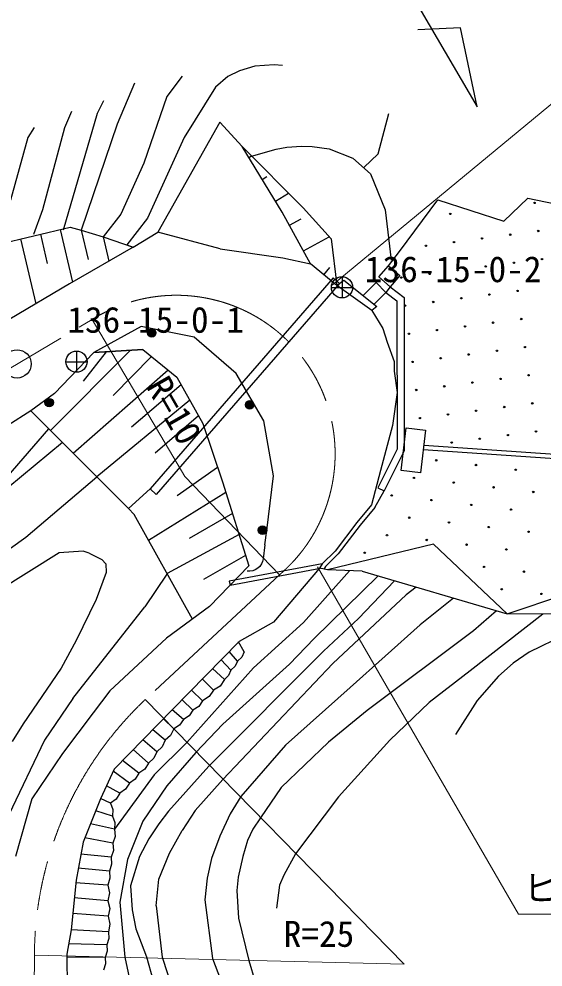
# Model space of a CAD drawing. Units: millimetres, scale not verified. Extents: x 40000 to 680000, y 20000 to 380000.
# Drawn here: x 261246 to 298233, y 278752 to 345635 of the extents above; entities that cross this region are included whole.
import ezdxf
from ezdxf.enums import TextEntityAlignment as Align

# ---------------------------------------------------------------- set-up
doc = ezdxf.new("R2010")
doc.units = ezdxf.units.MM
doc.header["$LTSCALE"] = 1000
doc.linetypes.add('CHAIN', pattern=[18.5, 12, -1.5, 3.5, -1.5])
for name, color, linetype, lineweight in [('M-BGD', 7, 'Continuous', 25), ('M-BMK', 2, 'CHAIN', 13), ('M-BMK-SRVR', 3, 'Continuous', 25), ('M-STR-HTXT', 7, 'Continuous', 13)]:
    doc.layers.add(name, color=color, linetype=linetype, lineweight=lineweight)
doc.styles.add('ＭＳ ゴシック', font='')
doc.styles.get('ＭＳ ゴシック').set_extended_font_data('MS Gothic')

msp = doc.modelspace()

# ---------------------------------------------------------------- linework, layer by layer
at = {"layer": 'M-BGD'}
for p, q in [((276817, 341966), (275996, 341569)), ((277897, 342296), (276817, 341966)), ((279248, 342391), (277897, 342296)), ((279846, 342347), (279248, 342391)), ((269408, 341108), (268167, 338221)), ((272769, 341598), (271680, 340164)), ((275996, 341569), (275114, 340829)), ((275114, 340829), (272901, 337279)), ((267204, 339851), (266757, 338971)), ((271680, 340164), (270057, 335468)), ((264965, 339100), (264450, 337961)), ((266757, 338971), (264362, 330741)), ((286597, 336126), (287360, 338963)), ((262328, 337983), (261868, 337271)), ((264450, 337961), (262904, 332167)), ((268167, 338221), (265635, 330745)), ((275432, 338345), (271051, 330589)), ((277004, 336626), (275432, 338345)), ((261868, 337271), (260649, 332857)), ((272901, 337279), (270329, 331582)), ((279828, 332003), (277004, 336626)), ((277004, 336626), (281311, 332299)), ((279828, 332003), (277004, 336626)), ((277669, 335958), (279409, 336461)), ((279409, 336461), (280163, 336598)), ((280163, 336598), (281176, 336669)), ((281176, 336669), (281942, 336638)), ((281942, 336638), (283142, 336467)), ((283142, 336467), (284800, 335819)), ((277475, 335856), (277659, 335968)), ((284800, 335819), (286065, 334720)), ((285576, 335145), (286597, 336126)), ((270057, 335468), (268441, 331874)), ((278416, 334315), (278748, 334517)), ((286065, 334720), (287093, 332160)), ((279358, 332774), (280279, 333336)), ((288096, 329241), (290807, 332879)), ((290807, 332879), (295462, 331362)), ((295462, 331362), (297148, 332997)), ((297148, 332997), (302401, 331910)), ((262904, 332167), (262262, 330424)), ((268441, 331874), (267196, 330260)), ((281829, 328353), (279828, 332003)), ((281829, 328353), (279828, 332003)), ((281311, 332299), (283270, 330116)), ((281311, 332299), (283270, 330116)), ((287093, 332160), (287510, 328625)), ((270329, 331582), (268848, 329696)), ((280328, 331091), (281160, 331546)), ((259263, 329621), (264857, 330945)), ((262759, 330448), (263249, 328378)), ((264158, 330779), (265035, 327072)), ((264857, 330945), (265635, 330745)), ((265635, 330745), (266125, 328675)), ((265635, 330745), (267196, 330260)), ((269303, 329541), (271051, 330589)), ((275441, 329430), (271051, 330589)), ((261360, 330117), (262443, 325543)), ((267196, 330260), (267600, 328556)), ((267196, 330260), (269303, 329541)), ((281329, 329266), (283141, 330259)), ((283270, 330116), (283685, 326823)), ((269305, 329542), (264823, 326949)), ((268848, 329696), (269305, 329542)), ((275441, 329430), (279858, 328773)), ((287323, 328223), (288096, 329241)), ((279858, 328773), (281829, 328353)), ((283685, 326823), (281829, 328353)), ((282757, 327588), (283189, 328113)), ((286644, 327440), (287323, 328223)), ((287323, 328223), (288126, 327526)), ((283414, 327367), (270507, 312497)), ((283414, 327367), (283867, 326974)), ((283685, 326823), (284185, 327218)), ((284185, 327218), (286510, 325361)), ((287446, 326743), (286644, 327440)), ((287446, 326743), (286644, 327440)), ((288126, 327526), (287446, 326743)), ((264823, 326949), (260596, 324452)), ((283867, 326974), (270936, 312077)), ((286149, 325074), (283685, 326823)), ((286459, 327040), (285558, 326152)), ((287141, 326347), (286459, 327040)), ((287446, 326743), (287141, 326347)), ((287446, 326743), (288426, 325991)), ((286306, 325524), (287141, 326347)), ((287141, 326347), (287926, 325744)), ((287926, 325744), (287927, 315276)), ((288426, 325991), (288427, 315158)), ((286510, 325361), (286149, 325074)), ((286149, 325074), (286930, 323789)), ((269880, 323935), (266532, 322100)), ((273622, 323188), (269880, 323935)), ((286930, 323789), (287242, 322827)), ((276581, 320635), (273622, 323188)), ((287242, 322827), (287720, 321475)), ((269127, 322264), (263467, 316597)), ((266532, 322100), (263763, 319220)), ((267397, 322155), (265788, 320075)), ((269992, 322319), (266532, 322100)), ((266532, 322100), (269992, 322319)), ((270589, 321832), (267895, 319080)), ((269992, 322319), (272382, 320373)), ((269992, 322319), (272382, 320373)), ((287720, 321475), (287730, 320799)), ((271784, 320859), (265080, 314991)), ((272382, 320373), (274229, 317103)), ((272382, 320373), (274229, 317103)), ((278525, 317291), (276581, 320635)), ((287730, 320799), (287938, 319293)), ((272690, 319828), (269192, 316833)), ((263763, 319220), (262074, 317984)), ((287938, 319293), (287599, 316949)), ((273305, 318738), (266751, 313327)), ((262074, 317984), (260469, 316964)), ((268980, 311109), (262074, 317984)), ((268980, 311109), (262074, 317984)), ((273921, 317648), (270859, 315004)), ((274229, 317103), (275601, 312980)), ((274229, 317103), (275601, 312980)), ((279222, 313411), (278525, 317291)), ((259696, 312506), (263350, 316710)), ((287599, 316949), (286768, 313771)), ((288220, 313783), (288575, 316794)), ((288575, 316794), (289936, 316633)), ((289936, 316633), (289580, 313622)), ((264316, 315745), (260456, 312559)), ((287927, 315276), (286578, 312567)), ((288427, 315158), (287026, 312345)), ((289774, 315263), (307497, 314055)), ((289809, 315561), (307497, 314355)), ((275261, 314001), (272411, 311993)), ((286768, 313771), (286127, 311369)), ((289580, 313622), (288220, 313783)), ((261731, 309075), (266751, 313327)), ((278730, 309537), (279222, 313411)), ((270507, 312497), (268980, 311109)), ((270507, 312497), (270936, 312077)), ((275601, 312980), (277481, 307049)), ((275601, 312980), (277481, 307049)), ((286357, 311176), (287026, 312345)), ((286578, 312567), (287026, 312345)), ((275836, 312238), (270394, 308851)), ((268980, 311109), (269383, 310665)), ((286127, 311369), (285080, 310122)), ((286127, 311369), (285080, 310122)), ((286357, 311176), (285315, 309935)), ((273491, 303295), (269383, 310665)), ((273491, 303295), (269383, 310665)), ((276306, 310756), (273268, 308983)), ((285080, 310122), (283559, 308092)), ((285080, 310122), (283559, 308092)), ((285315, 309935), (283785, 307894)), ((256627, 305417), (261731, 309075)), ((276776, 309273), (271695, 306517)), ((278604, 308545), (278730, 309537)), ((278604, 308545), (278478, 307553)), ((290506, 308582), (283010, 306767)), ((295692, 303665), (290506, 308582)), ((264086, 307975), (259776, 305297)), ((265775, 308093), (264086, 307975)), ((266210, 307954), (265775, 308093)), ((266210, 307954), (267089, 307507)), ((277246, 307791), (274263, 306088)), ((283559, 308092), (282642, 307199)), ((283559, 308092), (282642, 307199)), ((283785, 307894), (282882, 307014)), ((267089, 307507), (267366, 307186)), ((267366, 307186), (267408, 306595)), ((277481, 307049), (274690, 304183)), ((282638, 307191), (276086, 305968)), ((278239, 307019), (278101, 306886)), ((278361, 307185), (278239, 307019)), ((278433, 307358), (278361, 307185)), ((278478, 307553), (278433, 307358)), ((282642, 307199), (282464, 306884)), ((282882, 307014), (282771, 306818)), ((267408, 306595), (266694, 304678)), ((271692, 306464), (270125, 304154)), ((282539, 306868), (276141, 305673)), ((277531, 306681), (277360, 306687)), ((277741, 306705), (277531, 306681)), ((277921, 306777), (277741, 306705)), ((278101, 306886), (277921, 306777)), ((282464, 306884), (279219, 303076)), ((284585, 306711), (281319, 303069)), ((286592, 306346), (282077, 301935)), ((283010, 306767), (282464, 306884)), ((285461, 306680), (283010, 306767)), ((285461, 306680), (295692, 303665)), ((295692, 303665), (304509, 306649)), ((276086, 305968), (276141, 305673)), ((287752, 306005), (285204, 303341)), ((288567, 305019), (283390, 300159)), ((289282, 305554), (288567, 305019)), ((266694, 304678), (265283, 301779)), ((291922, 304776), (289565, 302882)), ((265060, 297689), (270125, 304154)), ((274690, 304183), (271664, 301941)), ((298216, 303653), (293101, 299650)), ((294953, 303882), (293329, 302467)), ((307497, 303609), (295692, 303665)), ((279219, 303076), (276779, 301723)), ((281319, 303069), (277809, 299854)), ((285204, 303341), (282734, 301046)), ((302695, 303632), (297253, 300959)), ((289565, 302882), (284612, 298462)), ((293329, 302467), (285828, 296850)), ((265283, 301779), (264231, 299838)), ((271664, 301941), (267666, 298247)), ((276779, 301723), (272094, 296923)), ((277136, 300995), (276748, 301692)), ((282077, 301935), (280337, 300115)), ((282734, 301046), (274645, 292927)), ((276673, 300340), (276088, 301015)), ((277136, 300995), (276970, 300621)), ((276209, 299685), (275507, 300420)), ((276673, 300340), (276506, 299966)), ((276970, 300621), (276673, 300340)), ((297253, 300959), (296118, 300200)), ((264231, 299838), (261534, 295915)), ((277809, 299854), (273084, 294600)), ((275746, 299030), (274913, 299811)), ((280337, 300115), (275626, 295882)), ((283390, 300159), (275644, 291979)), ((276209, 299685), (276043, 299311)), ((276506, 299966), (276209, 299685)), ((293101, 299650), (290202, 297410)), ((296118, 300200), (295079, 299279)), ((274975, 298280), (274188, 299069)), ((275746, 299030), (275435, 298578)), ((276043, 299311), (275746, 299030)), ((295079, 299279), (293587, 297562)), ((275435, 298578), (274975, 298280)), ((284612, 298462), (280057, 294409)), ((265060, 297689), (263059, 294748)), ((267666, 298247), (266489, 296685)), ((274204, 297530), (273415, 298276)), ((274664, 297828), (274204, 297530)), ((274975, 298280), (274664, 297828)), ((273526, 296872), (272756, 297601)), ((273931, 297133), (273526, 296872)), ((274204, 297530), (273931, 297133)), ((290202, 297410), (287417, 294754)), ((293587, 297562), (292057, 295163)), ((266489, 296685), (264312, 293818)), ((267954, 292714), (272094, 296923)), ((272847, 296213), (272060, 296888)), ((273252, 296475), (272847, 296213)), ((273526, 296872), (273252, 296475)), ((285828, 296850), (283098, 294622)), ((261534, 295915), (260773, 294673)), ((272169, 295555), (271455, 296273)), ((272574, 295816), (272169, 295555)), ((272847, 296213), (272574, 295816)), ((275626, 295882), (273729, 293882)), ((271575, 294749), (270688, 295494)), ((271953, 295093), (271575, 294749)), ((272169, 295555), (271953, 295093)), ((263059, 294748), (260542, 289480)), ((270980, 293944), (269987, 294781)), ((273084, 294600), (270783, 292317)), ((271358, 294287), (270980, 293944)), ((271575, 294749), (271358, 294287)), ((280057, 294409), (276915, 290794)), ((283098, 294622), (279757, 291417)), ((287417, 294754), (283792, 290766)), ((264312, 293818), (262160, 290612)), ((270386, 293139), (269316, 294098)), ((270980, 293944), (270763, 293482)), ((273729, 293882), (271687, 291532)), ((269714, 292434), (268550, 293320)), ((270386, 293139), (270120, 292719)), ((270763, 293482), (270386, 293139)), ((267954, 292714), (266998, 290610)), ((269042, 291729), (267890, 292572)), ((270783, 292317), (267996, 288474)), ((269714, 292434), (269448, 292014)), ((270120, 292719), (269714, 292434)), ((274645, 292927), (271811, 289759)), ((269042, 291729), (268776, 291309)), ((269448, 292014), (269042, 291729)), ((275644, 291979), (273674, 289804)), ((268370, 291024), (267419, 291536)), ((268370, 291024), (268104, 290604)), ((268776, 291309), (268370, 291024)), ((271687, 291532), (269994, 289037)), ((279757, 291417), (278294, 289278)), ((262160, 290612), (261002, 286541)), ((266998, 290610), (265769, 287554)), ((267698, 290319), (267008, 290633)), ((268104, 290604), (267698, 290319)), ((267698, 290319), (267865, 289873)), ((276915, 290794), (276154, 289553)), ((283792, 290766), (280764, 286735)), ((267847, 289396), (266662, 289776)), ((267865, 289873), (267847, 289396)), ((271811, 289759), (271110, 288861)), ((273674, 289804), (272755, 288381)), ((267847, 289396), (268014, 288950)), ((268014, 288950), (267996, 288474)), ((269994, 289037), (268910, 286330)), ((276154, 289553), (275415, 287974)), ((278294, 289278), (277757, 288476)), ((267996, 288474), (266287, 288843)), ((267996, 288474), (268034, 287969)), ((271110, 288861), (270420, 287794)), ((271874, 286794), (272755, 288381)), ((277757, 288476), (277387, 287687)), ((267874, 287489), (265895, 287866)), ((268034, 287969), (267874, 287489)), ((270420, 287794), (269743, 286559)), ((275415, 287974), (274846, 286406)), ((277387, 287687), (277042, 286560)), ((265769, 287554), (265277, 284888)), ((267911, 286984), (267752, 286504)), ((267874, 287489), (267911, 286984)), ((267752, 286504), (265613, 286707)), ((267752, 286504), (267789, 286000)), ((268910, 286330), (268356, 283321)), ((269743, 286559), (269125, 284479)), ((271114, 284942), (271874, 286794)), ((274846, 286406), (274518, 285025)), ((277042, 286560), (276720, 285094)), ((280764, 286735), (279935, 285234)), ((267630, 285520), (265430, 285718)), ((267789, 286000), (267630, 285520)), ((267667, 285015), (267508, 284535)), ((267630, 285520), (267667, 285015)), ((270920, 283076), (271114, 284942)), ((274518, 285025), (274371, 283487)), ((276720, 285094), (276616, 284153)), ((279935, 285234), (279644, 284534)), ((265277, 284888), (264927, 281384)), ((267508, 284535), (265239, 284686)), ((267508, 284535), (267628, 283986)), ((269125, 284479), (269243, 282789)), ((279644, 284534), (279419, 282907)), ((267528, 283433), (265153, 283645)), ((267628, 283986), (267528, 283433)), ((276616, 284153), (276751, 282211)), ((267528, 283433), (267649, 282884)), ((268356, 283321), (268713, 279442)), ((270920, 283076), (271342, 279456)), ((274371, 283487), (274913, 279366)), ((267549, 282331), (265041, 282529)), ((267649, 282884), (267549, 282331)), ((267549, 282331), (267669, 281782)), ((269243, 282789), (269506, 281450)), ((267669, 281782), (267569, 281229)), ((276751, 282211), (277471, 279206)), ((264927, 281384), (264623, 279665)), ((267569, 281229), (264927, 281378)), ((267569, 281229), (267599, 280767)), ((269506, 281450), (270239, 279464)), ((267448, 280329), (264751, 280386)), ((267599, 280767), (267448, 280329)), ((267448, 280329), (267478, 279868)), ((264623, 279665), (264681, 273983)), ((267478, 279868), (267327, 279430)), ((267327, 279430), (264626, 279447)), ((267357, 278968), (267206, 278530)), ((267327, 279430), (267357, 278968)), ((268713, 279442), (269090, 277686)), ((270239, 279464), (270689, 277883)), ((271342, 279456), (272093, 277217)), ((274913, 279366), (275647, 277380)), ((277471, 279206), (277915, 277709))]:
    msp.add_line(p, q, dxfattribs=at)
for centre, radius in [((297637, 332660), 50), ((291688, 331879), 50), ((295914, 330417), 50), ((297897, 330677), 50), ((291948, 329896), 50), ((293931, 330156), 50), ((289965, 329636), 50), ((296174, 328434), 50), ((298157, 328694), 50), ((292208, 327913), 50), ((294191, 328173), 50), ((288242, 327393), 50), ((290225, 327653), 50), ((296434, 326451), 50), ((290485, 325670), 50), ((292468, 325930), 50), ((294451, 326190), 50), ((288502, 325410), 50), ((296695, 324468), 50), ((270616, 323482), 300), ((270616, 323482), 264), ((290746, 323687), 50), ((292729, 323947), 50), ((294712, 324207), 50), ((270616, 323482), 230), ((270616, 323482), 194), ((270616, 323482), 159), ((270616, 323482), 117), ((270616, 323482), 81), ((270616, 323482), 46.5), ((270616, 323482), 9), ((288763, 323427), 50), ((296955, 322485), 50), ((291006, 321704), 50), ((292989, 321964), 50), ((294972, 322224), 50), ((289023, 321444), 50), ((297215, 320502), 50), ((291266, 319721), 50), ((293249, 319981), 50), ((295232, 320241), 50), ((289283, 319461), 50), ((263383, 318570), 300), ((263383, 318570), 264), ((263383, 318570), 230), ((263383, 318570), 194), ((263383, 318570), 159), ((263383, 318570), 117), ((263383, 318570), 81), ((263383, 318570), 46.5), ((263383, 318570), 9), ((277529, 318409), 300), ((277529, 318409), 264), ((277529, 318409), 230), ((277529, 318409), 194), ((277529, 318409), 159), ((277529, 318409), 117), ((277529, 318409), 81), ((277529, 318409), 46.5), ((277529, 318409), 9), ((297475, 318519), 50), ((291526, 317738), 50), ((293509, 317998), 50), ((295492, 318258), 50), ((289543, 317478), 50), ((297735, 316536), 50), ((291786, 315755), 50), ((293769, 316015), 50), ((295752, 316275), 50), ((290691, 314498), 50), ((293500, 314166), 50), ((296308, 313834), 50), ((289120, 313259), 50), ((291929, 312928), 50), ((294738, 312596), 50), ((287550, 312021), 50), ((290359, 311689), 50), ((297547, 312264), 50), ((293168, 311357), 50), ((295977, 311025), 50), ((288788, 310451), 50), ((278433, 309575), 300), ((278433, 309575), 264), ((278433, 309575), 230), ((278433, 309575), 194), ((278433, 309575), 159), ((278433, 309575), 117), ((291597, 310119), 50), ((294406, 309787), 50), ((278433, 309575), 81), ((278433, 309575), 46.5), ((278433, 309575), 9), ((287218, 309212), 50), ((297215, 309455), 50), ((290027, 308880), 50), ((292836, 308548), 50), ((285648, 307974), 50), ((295645, 308216), 50), ((294074, 306978), 50), ((296883, 306646), 50), ((295313, 305408), 50), ((298122, 305076), 50)]:
    msp.add_circle(centre, radius, dxfattribs=at)
msp.add_arc((285980, 310782), 50, 275.50458, 4.46994, dxfattribs=at)
at = {"layer": 'M-BMK'}
for p, q in [((253863, 317021), (266415, 324434)), ((279641, 306432), (270157, 297621)), ((262337, 279590), (262122, 258120))]:
    msp.add_line(p, q, dxfattribs=at)
for centre, radius, start, end in [((272359, 314942), 11200, 310.55112, 122.05731), ((287337, 279458), 25000, 133.40674, 179.69775)]:
    msp.add_arc(centre, radius, start, end, dxfattribs=at)
at = {"layer": 'M-BMK-SRVR'}
for p, q in [((276749, 368231), (293575, 339439)), ((292413, 345019), (289390, 344860)), ((293575, 339439), (292413, 345019)), ((284047, 327450), (284047, 325950)), ((283297, 326700), (284797, 326700)), ((265307, 322208), (265307, 320708)), ((264557, 321458), (266057, 321458))]:
    msp.add_line(p, q, dxfattribs=at)
for centre, radius in [((284047, 326700), 750), ((261110, 321301), 1000), ((265307, 321458), 750)]:
    msp.add_circle(centre, radius, dxfattribs=at)
at = {"layer": 'M-STR-HTXT'}
for p, q in [((303125, 343211), (283352, 326852)), ((266415, 324434), (272962, 313349)), ((272962, 313349), (279641, 306432)), ((282314, 306974), (296508, 282489)), ((270157, 297621), (288437, 278954)), ((296508, 282489), (318998, 282495)), ((288437, 278954), (262337, 279590))]:
    msp.add_line(p, q, dxfattribs=at)

# ---------------------------------------------------------------- texts
at = {"layer": 'M-BGD', "style": 'ＭＳ ゴシック'}
for s, p in [('136-15-0-2', (285656, 326516)), ('136-15-0-1', (264656, 322948))]:
    msp.add_text(s, height=1833, dxfattribs=at).set_placement(p, align=Align.BOTTOM_LEFT)
at = {"layer": 'M-STR-HTXT', "style": 'ＭＳ ゴシック'}
msp.add_text('R=10', height=1833, rotation=299.883, dxfattribs=at).set_placement((269693, 319455), align=Align.BOTTOM_LEFT)
for s, p in [('ヒュ-ム官', (296820, 282851)), ('R=25', (279923, 279627))]:
    msp.add_text(s, height=1833, dxfattribs=at).set_placement(p, align=Align.BOTTOM_LEFT)

doc.saveas('drawing.dxf')
